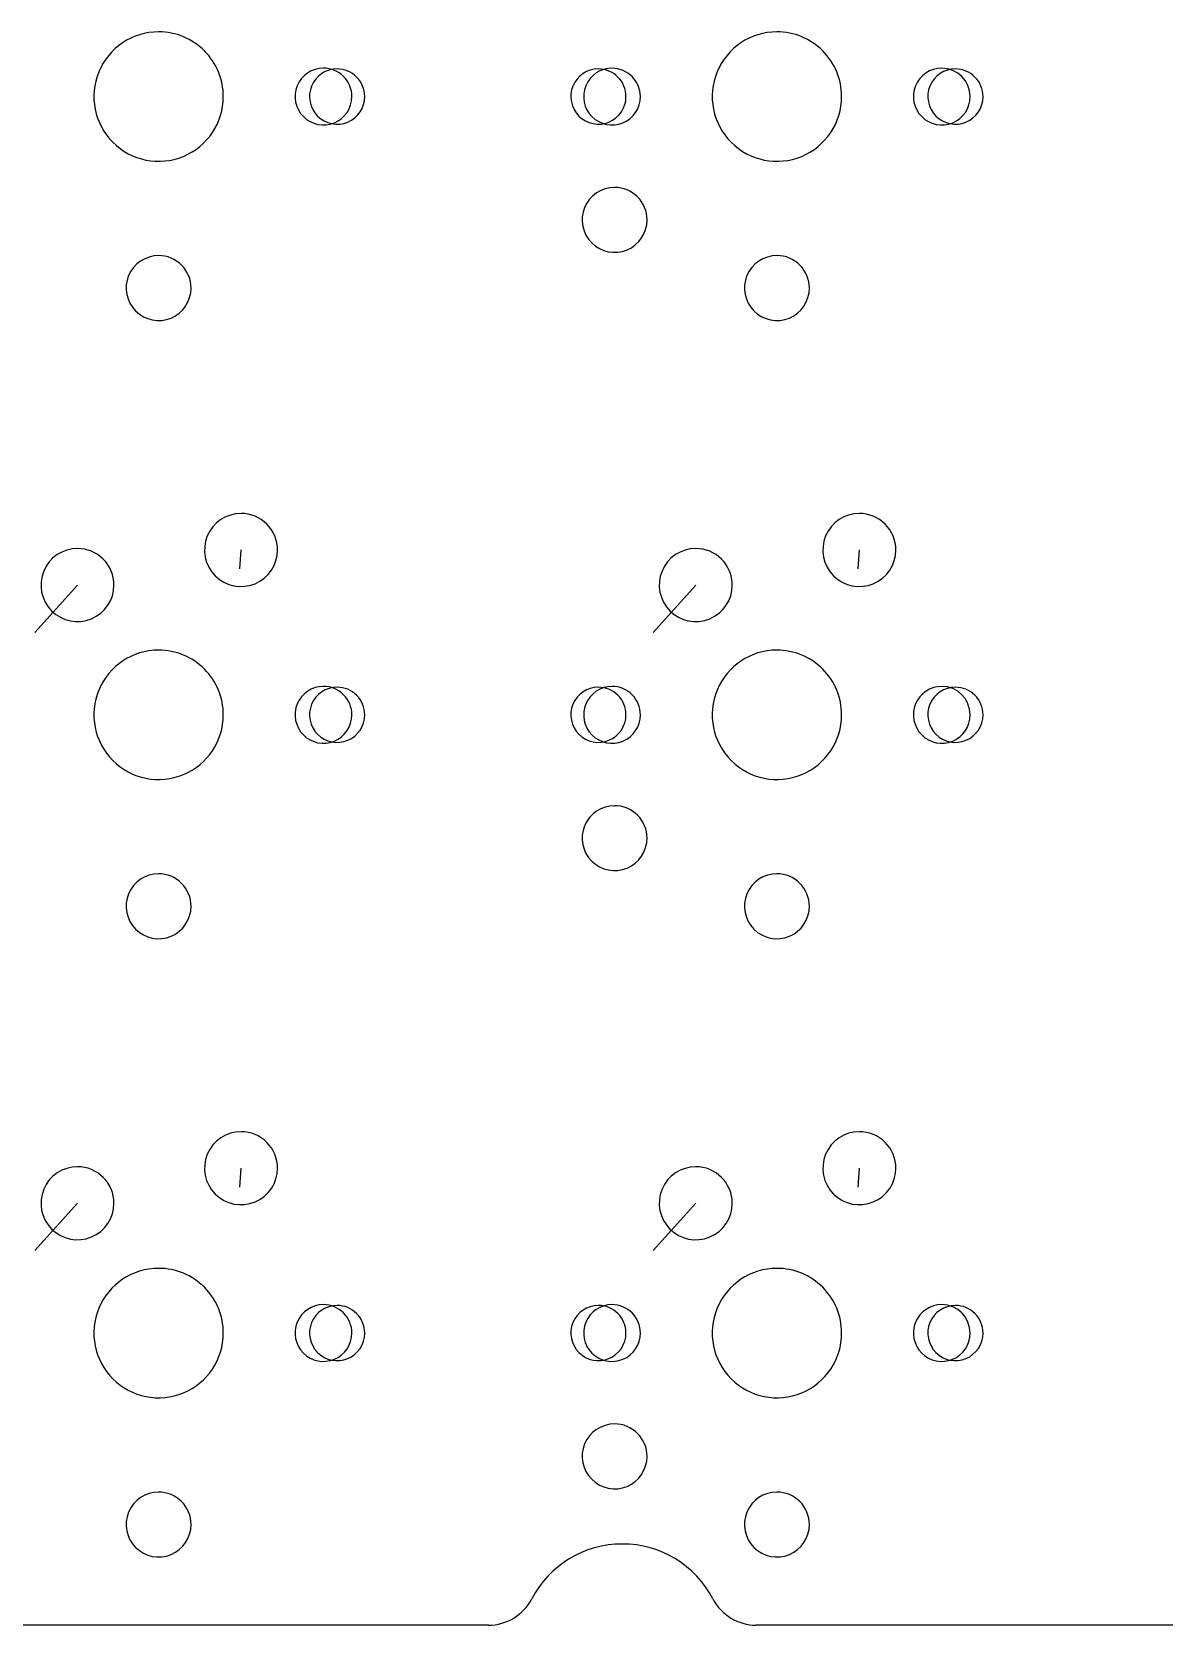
# Model space of a CAD drawing. Extents: x 2 to 288, y -137 to -43.
# Drawn here: x 217.4 to 252.28, y -136.91 to -87.81 of the extents above; entities that cross this region are included whole.
import ezdxf

# ---------------------------------------------------------------- set-up
doc = ezdxf.new("R2010")
doc.units = 0
doc.layers.get('0').update_dxf_attribs({"linetype": 'CONTINUOUS'})

msp = doc.modelspace()

# ---------------------------------------------------------------- linework, layer by layer
at = {"color": 7}
for points in [[(221.303011, -87.814727)], [(221.303011, -87.814727)], [(240.353001, -87.814727)], [(240.353001, -87.814727)], [(226.383004, -88.933626)], [(226.383004, -88.933626)], [(226.803003, -88.958626)], [(226.803003, -88.958626)], [(234.853009, -88.958626)], [(234.853009, -88.958626)], [(235.273008, -88.933626)], [(235.273008, -88.933626)], [(245.432995, -88.933626)], [(245.432995, -88.933626)], [(245.852994, -88.958626)], [(245.852994, -88.958626)], [(235.353008, -92.608621)], [(221.303011, -94.708618)], [(240.353001, -94.708618)], [(223.843007, -102.653623)], [(242.892998, -102.653623)], [(218.803014, -103.733622)], [(237.853005, -103.733622)], [(221.303011, -106.864718)], [(221.303011, -106.864718)], [(240.353001, -106.864718), (240.353001, -106.864718)], [(226.383004, -107.983616)], [(226.383004, -107.983616)], [(235.273008, -107.983616)], [(235.273008, -107.983616)], [(245.432995, -107.983616)], [(245.432995, -107.983616)], [(226.803003, -108.008616)], [(226.803003, -108.008616)], [(234.853009, -108.008616)], [(234.853009, -108.008616)], [(245.852994, -108.008616)], [(245.852994, -108.008616)], [(235.353008, -111.658611)], [(221.303011, -113.758609)], [(240.353001, -113.758609)], [(223.843007, -121.703614)], [(242.892998, -121.703614)], [(218.803014, -122.783613)], [(237.853005, -122.783613)], [(221.303011, -125.914708)], [(221.303011, -125.914708)], [(240.353001, -125.914708)], [(240.353001, -125.914708)], [(226.383004, -127.033607)], [(226.383004, -127.033607)], [(226.803003, -127.058607)], [(226.803003, -127.058607)], [(234.853009, -127.058607)], [(234.853009, -127.058607)], [(235.273008, -127.033607)], [(235.273008, -127.033607)], [(245.432995, -127.033607)], [(245.432995, -127.033607)], [(245.852994, -127.058607)], [(245.852994, -127.058607)], [(235.353008, -130.708602)], [(221.303011, -132.808599)], [(240.353001, -132.808599)]]:
    msp.add_lwpolyline(points, close=True, dxfattribs=at)
for points in [[(223.803007, -104.358621), (223.842549, -103.77859)], [(242.852998, -104.358621), (242.89254, -103.77859)], [(217.493016, -106.318619), (218.803004, -104.858613)], [(236.543006, -106.318619), (237.852995, -104.858613)], [(223.803007, -123.408612), (223.842549, -122.828581)], [(242.852998, -123.408612), (242.89254, -122.828581)], [(217.493016, -125.368609), (218.803004, -123.908603)], [(236.543006, -125.368609), (237.852995, -123.908603)], [(231.4672, -136.908476), (58.738642, -136.908476)], [(285.202734, -136.908476), (239.7134, -136.908476)]]:
    msp.add_lwpolyline(points, dxfattribs=at)
for points in [[(221.303011, -87.814727), (220.496555, -87.814727), (219.769507, -88.300525), (219.46089, -89.045593)], [(221.303011, -87.814727), (220.496555, -87.814727), (219.769507, -88.300525), (219.46089, -89.045593)], [(222.712909, -88.398726), (222.338981, -88.024798), (221.831825, -87.814727), (221.303011, -87.814727)], [(222.712909, -88.398726), (222.338981, -88.024798), (221.831825, -87.814727), (221.303011, -87.814727)], [(240.353001, -87.814727), (239.546545, -87.814727), (238.819498, -88.300525), (238.51088, -89.045593)], [(240.353001, -87.814727), (239.546545, -87.814727), (238.819498, -88.300525), (238.51088, -89.045593)], [(241.7629, -88.398726), (241.388971, -88.024798), (240.881816, -87.814727), (240.353001, -87.814727)], [(241.7629, -88.398726), (241.388971, -88.024798), (240.881816, -87.814727), (240.353001, -87.814727)], [(223.296908, -89.808625), (223.296908, -89.27981), (223.086837, -88.772655), (222.712909, -88.398726)], [(223.296908, -89.808625), (223.296908, -89.27981), (223.086837, -88.772655), (222.712909, -88.398726)], [(242.346899, -89.808625), (242.346899, -89.27981), (242.136828, -88.772655), (241.7629, -88.398726)], [(242.346899, -89.808625), (242.346899, -89.27981), (242.136828, -88.772655), (241.7629, -88.398726)], [(219.46089, -89.045593), (219.152272, -89.790661), (219.322862, -90.648272), (219.893112, -91.218523)], [(219.46089, -89.045593), (219.152272, -89.790661), (219.322862, -90.648272), (219.893112, -91.218523)], [(226.383004, -88.933626), (226.0291, -88.933626), (225.710044, -89.146812), (225.57461, -89.473777)], [(226.383004, -88.933626), (226.0291, -88.933626), (225.710044, -89.146812), (225.57461, -89.473777)], [(226.803003, -88.958626), (226.459211, -88.958626), (226.149271, -89.165721), (226.017707, -89.483344)], [(226.803003, -88.958626), (226.459211, -88.958626), (226.149271, -89.165721), (226.017707, -89.483344)], [(227.001722, -89.189907), (226.837627, -89.025813), (226.615068, -88.933626), (226.383004, -88.933626)], [(227.001722, -89.189907), (226.837627, -89.025813), (226.615068, -88.933626), (226.383004, -88.933626)], [(227.404043, -89.207585), (227.244638, -89.048179), (227.028437, -88.958626), (226.803003, -88.958626)], [(227.404043, -89.207585), (227.244638, -89.048179), (227.028437, -88.958626), (226.803003, -88.958626)], [(227.258003, -89.808625), (227.258003, -89.57656), (227.165816, -89.354001), (227.001722, -89.189907)], [(227.258003, -89.808625), (227.258003, -89.57656), (227.165816, -89.354001), (227.001722, -89.189907)], [(227.653002, -89.808625), (227.653002, -89.583191), (227.563449, -89.36699), (227.404043, -89.207585)], [(227.653002, -89.808625), (227.653002, -89.583191), (227.563449, -89.36699), (227.404043, -89.207585)], [(234.853009, -88.958626), (234.509216, -88.958626), (234.199276, -89.165721), (234.067712, -89.483344)], [(234.853009, -88.958626), (234.509216, -88.958626), (234.199276, -89.165721), (234.067712, -89.483344)], [(235.273008, -88.933626), (234.919104, -88.933626), (234.600048, -89.146812), (234.464615, -89.473777)], [(235.273008, -88.933626), (234.919104, -88.933626), (234.600048, -89.146812), (234.464615, -89.473777)], [(235.454049, -89.207585), (235.294643, -89.048179), (235.078442, -88.958626), (234.853009, -88.958626)], [(235.454049, -89.207585), (235.294643, -89.048179), (235.078442, -88.958626), (234.853009, -88.958626)], [(236.148007, -89.808625), (236.148007, -89.325376), (235.756257, -88.933626), (235.273008, -88.933626)], [(236.148007, -89.808625), (236.148007, -89.325376), (235.756257, -88.933626), (235.273008, -88.933626)], [(235.703008, -89.808625), (235.703008, -89.583191), (235.613454, -89.36699), (235.454049, -89.207585)], [(235.703008, -89.808625), (235.703008, -89.583191), (235.613454, -89.36699), (235.454049, -89.207585)], [(238.51088, -89.045593), (238.202263, -89.790661), (238.372852, -90.648272), (238.943103, -91.218523)], [(238.51088, -89.045593), (238.202263, -89.790661), (238.372852, -90.648272), (238.943103, -91.218523)], [(245.432995, -88.933626), (245.079091, -88.933626), (244.760034, -89.146812), (244.624601, -89.473777)], [(245.432995, -88.933626), (245.079091, -88.933626), (244.760034, -89.146812), (244.624601, -89.473777)], [(245.852994, -88.958626), (245.509202, -88.958626), (245.199261, -89.165721), (245.067697, -89.483344)], [(245.852994, -88.958626), (245.509202, -88.958626), (245.199261, -89.165721), (245.067697, -89.483344)], [(246.307993, -89.808625), (246.307993, -89.325376), (245.916243, -88.933626), (245.432995, -88.933626)], [(246.307993, -89.808625), (246.307993, -89.325376), (245.916243, -88.933626), (245.432995, -88.933626)], [(246.454034, -89.207585), (246.294628, -89.048179), (246.078428, -88.958626), (245.852994, -88.958626)], [(246.454034, -89.207585), (246.294628, -89.048179), (246.078428, -88.958626), (245.852994, -88.958626)], [(246.702993, -89.808625), (246.702993, -89.583191), (246.61344, -89.36699), (246.454034, -89.207585)], [(246.702993, -89.808625), (246.702993, -89.583191), (246.61344, -89.36699), (246.454034, -89.207585)], [(222.066042, -91.650746), (222.811111, -91.342128), (223.296908, -90.615081), (223.296908, -89.808625)], [(222.066042, -91.650746), (222.811111, -91.342128), (223.296908, -90.615081), (223.296908, -89.808625)], [(225.57461, -89.473777), (225.439177, -89.800742), (225.514038, -90.177094), (225.764286, -90.427342)], [(225.57461, -89.473777), (225.439177, -89.800742), (225.514038, -90.177094), (225.764286, -90.427342)], [(226.017707, -89.483344), (225.886143, -89.800967), (225.958865, -90.166567), (226.201963, -90.409665)], [(226.017707, -89.483344), (225.886143, -89.800967), (225.958865, -90.166567), (226.201963, -90.409665)], [(226.717852, -90.617018), (227.044816, -90.481585), (227.258003, -90.162529), (227.258003, -89.808625)], [(226.717852, -90.617018), (227.044816, -90.481585), (227.258003, -90.162529), (227.258003, -89.808625)], [(227.128284, -90.593921), (227.445907, -90.462357), (227.653002, -90.152417), (227.653002, -89.808625)], [(227.128284, -90.593921), (227.445907, -90.462357), (227.653002, -90.152417), (227.653002, -89.808625)], [(234.067712, -89.483344), (233.936148, -89.800967), (234.008871, -90.166567), (234.251969, -90.409665)], [(234.067712, -89.483344), (233.936148, -89.800967), (234.008871, -90.166567), (234.251969, -90.409665)], [(234.464615, -89.473777), (234.329181, -89.800742), (234.404043, -90.177094), (234.654291, -90.427342)], [(234.464615, -89.473777), (234.329181, -89.800742), (234.404043, -90.177094), (234.654291, -90.427342)], [(235.178289, -90.593921), (235.495912, -90.462357), (235.703008, -90.152417), (235.703008, -89.808625)], [(235.178289, -90.593921), (235.495912, -90.462357), (235.703008, -90.152417), (235.703008, -89.808625)], [(235.607856, -90.617018), (235.93482, -90.481585), (236.148007, -90.162529), (236.148007, -89.808625)], [(235.607856, -90.617018), (235.93482, -90.481585), (236.148007, -90.162529), (236.148007, -89.808625)], [(241.116033, -91.650746), (241.861101, -91.342128), (242.346899, -90.615081), (242.346899, -89.808625)], [(241.116033, -91.650746), (241.861101, -91.342128), (242.346899, -90.615081), (242.346899, -89.808625)], [(244.624601, -89.473777), (244.489168, -89.800742), (244.564029, -90.177094), (244.814277, -90.427342)], [(244.624601, -89.473777), (244.489168, -89.800742), (244.564029, -90.177094), (244.814277, -90.427342)], [(245.067697, -89.483344), (244.936134, -89.800967), (245.008856, -90.166567), (245.251954, -90.409665)], [(245.067697, -89.483344), (244.936134, -89.800967), (245.008856, -90.166567), (245.251954, -90.409665)], [(245.767842, -90.617018), (246.094807, -90.481585), (246.307993, -90.162529), (246.307993, -89.808625)], [(245.767842, -90.617018), (246.094807, -90.481585), (246.307993, -90.162529), (246.307993, -89.808625)], [(246.178274, -90.593921), (246.495897, -90.462357), (246.702993, -90.152417), (246.702993, -89.808625)], [(246.178274, -90.593921), (246.495897, -90.462357), (246.702993, -90.152417), (246.702993, -89.808625)], [(225.764286, -90.427342), (226.014534, -90.67759), (226.390887, -90.752451), (226.717852, -90.617018)], [(225.764286, -90.427342), (226.014534, -90.67759), (226.390887, -90.752451), (226.717852, -90.617018)], [(226.201963, -90.409665), (226.445061, -90.652763), (226.810661, -90.725485), (227.128284, -90.593921)], [(226.201963, -90.409665), (226.445061, -90.652763), (226.810661, -90.725485), (227.128284, -90.593921)], [(234.251969, -90.409665), (234.495067, -90.652763), (234.860666, -90.725485), (235.178289, -90.593921)], [(234.251969, -90.409665), (234.495067, -90.652763), (234.860666, -90.725485), (235.178289, -90.593921)], [(234.654291, -90.427342), (234.904538, -90.67759), (235.280891, -90.752451), (235.607856, -90.617018)], [(234.654291, -90.427342), (234.904538, -90.67759), (235.280891, -90.752451), (235.607856, -90.617018)], [(244.814277, -90.427342), (245.064525, -90.67759), (245.440877, -90.752451), (245.767842, -90.617018)], [(244.814277, -90.427342), (245.064525, -90.67759), (245.440877, -90.752451), (245.767842, -90.617018)], [(245.251954, -90.409665), (245.495052, -90.652763), (245.860652, -90.725485), (246.178274, -90.593921)], [(245.251954, -90.409665), (245.495052, -90.652763), (245.860652, -90.725485), (246.178274, -90.593921)], [(219.893112, -91.218523), (220.463363, -91.788774), (221.320974, -91.959363), (222.066042, -91.650746)], [(219.893112, -91.218523), (220.463363, -91.788774), (221.320974, -91.959363), (222.066042, -91.650746)], [(238.943103, -91.218523), (239.513354, -91.788774), (240.370964, -91.959363), (241.116033, -91.650746)], [(238.943103, -91.218523), (239.513354, -91.788774), (240.370964, -91.959363), (241.116033, -91.650746)], [(235.353008, -92.608621), (234.948546, -92.608621), (234.583911, -92.852263), (234.42913, -93.225937)], [(236.060114, -92.901514), (235.872578, -92.713978), (235.618224, -92.608621), (235.353008, -92.608621)], [(234.42913, -93.225937), (234.274349, -93.59961), (234.359905, -94.029728), (234.645902, -94.315725)], [(236.353007, -93.60862), (236.353007, -93.343403), (236.24765, -93.08905), (236.060114, -92.901514)], [(235.735691, -94.532498), (236.109365, -94.377717), (236.353007, -94.013081), (236.353007, -93.60862)], [(221.303011, -94.708618), (220.898549, -94.708618), (220.533913, -94.95226), (220.379132, -95.325934)], [(222.010117, -95.001511), (221.82258, -94.813975), (221.568227, -94.708618), (221.303011, -94.708618)], [(234.645902, -94.315725), (234.9319, -94.601723), (235.362017, -94.687279), (235.735691, -94.532498)], [(240.353001, -94.708618), (239.94854, -94.708618), (239.583904, -94.95226), (239.429123, -95.325934)], [(241.060107, -95.001511), (240.872571, -94.813975), (240.618217, -94.708618), (240.353001, -94.708618)], [(222.303009, -95.708617), (222.303009, -95.443401), (222.197653, -95.189047), (222.010117, -95.001511)], [(241.353, -95.708617), (241.353, -95.443401), (241.247643, -95.189047), (241.060107, -95.001511)], [(220.379132, -95.325934), (220.224352, -95.699608), (220.309907, -96.129725), (220.595905, -96.415723)], [(221.685694, -96.632495), (222.059368, -96.477714), (222.303009, -96.113078), (222.303009, -95.708617)], [(239.429123, -95.325934), (239.274342, -95.699608), (239.359898, -96.129725), (239.645896, -96.415723)], [(240.735684, -96.632495), (241.109358, -96.477714), (241.353, -96.113078), (241.353, -95.708617)], [(220.595905, -96.415723), (220.881903, -96.70172), (221.31202, -96.787276), (221.685694, -96.632495)], [(239.645896, -96.415723), (239.931893, -96.70172), (240.36201, -96.787276), (240.735684, -96.632495)], [(223.843007, -102.653623), (223.387988, -102.653623), (222.977773, -102.927721), (222.803644, -103.348104)], [(224.638501, -102.983128), (224.427523, -102.77215), (224.141376, -102.653623), (223.843007, -102.653623)], [(224.968006, -103.778622), (224.968006, -103.480254), (224.84948, -103.194106), (224.638501, -102.983128)], [(242.892998, -102.653623), (242.437979, -102.653623), (242.027763, -102.927721), (241.853635, -103.348104)], [(243.688492, -102.983128), (243.477514, -102.77215), (243.191366, -102.653623), (242.892998, -102.653623)], [(244.017996, -103.778622), (244.017996, -103.480254), (243.89947, -103.194106), (243.688492, -102.983128)], [(222.803644, -103.348104), (222.629516, -103.768487), (222.725766, -104.252369), (223.047513, -104.574116)], [(241.853635, -103.348104), (241.679506, -103.768487), (241.775757, -104.252369), (242.097504, -104.574116)], [(218.803014, -103.733622), (218.347995, -103.733622), (217.937779, -104.007719), (217.763651, -104.428102)], [(219.598508, -104.063126), (219.38753, -103.852148), (219.101382, -103.733622), (218.803014, -103.733622)], [(219.928013, -104.858621), (219.928013, -104.560252), (219.809486, -104.274105), (219.598508, -104.063126)], [(224.273526, -104.817985), (224.693909, -104.643857), (224.968006, -104.233641), (224.968006, -103.778622)], [(237.853005, -103.733622), (237.397985, -103.733622), (236.98777, -104.007719), (236.813642, -104.428102)], [(238.648499, -104.063126), (238.437521, -103.852148), (238.151373, -103.733622), (237.853005, -103.733622)], [(238.978003, -104.858621), (238.978003, -104.560252), (238.859477, -104.274105), (238.648499, -104.063126)], [(243.323516, -104.817985), (243.743899, -104.643857), (244.017996, -104.233641), (244.017996, -103.778622)], [(217.763651, -104.428102), (217.589523, -104.848485), (217.685773, -105.332367), (218.00752, -105.654115)], [(236.813642, -104.428102), (236.639513, -104.848485), (236.735763, -105.332367), (237.057511, -105.654115)], [(219.233532, -105.897984), (219.653916, -105.723855), (219.928013, -105.31364), (219.928013, -104.858621)], [(223.047513, -104.574116), (223.369261, -104.895863), (223.853143, -104.992113), (224.273526, -104.817985)], [(238.283523, -105.897984), (238.703906, -105.723855), (238.978003, -105.31364), (238.978003, -104.858621)], [(242.097504, -104.574116), (242.419251, -104.895863), (242.903133, -104.992113), (243.323516, -104.817985)], [(218.00752, -105.654115), (218.329267, -105.975862), (218.813149, -106.072112), (219.233532, -105.897984)], [(237.057511, -105.654115), (237.379258, -105.975862), (237.86314, -106.072112), (238.283523, -105.897984)], [(221.303011, -106.864718), (220.496555, -106.864718), (219.769507, -107.350515), (219.46089, -108.095584)], [(221.303011, -106.864718), (220.496555, -106.864718), (219.769507, -107.350515), (219.46089, -108.095584)], [(222.712909, -107.448717), (222.338981, -107.074789), (221.831825, -106.864718), (221.303011, -106.864718)], [(222.712909, -107.448717), (222.338981, -107.074789), (221.831825, -106.864718), (221.303011, -106.864718)], [(240.353001, -106.864718), (239.546545, -106.864718), (238.819498, -107.350515), (238.51088, -108.095584)], [(240.353001, -106.864718), (239.546545, -106.864718), (238.819498, -107.350515), (238.51088, -108.095584)], [(241.7629, -107.448717), (241.388971, -107.074789), (240.881816, -106.864718), (240.353001, -106.864718)], [(241.7629, -107.448717), (241.388971, -107.074789), (240.881816, -106.864718), (240.353001, -106.864718)], [(223.296908, -108.858615), (223.296908, -108.329801), (223.086837, -107.822645), (222.712909, -107.448717)], [(223.296908, -108.858615), (223.296908, -108.329801), (223.086837, -107.822645), (222.712909, -107.448717)], [(242.346899, -108.858615), (242.346899, -108.329801), (242.136828, -107.822645), (241.7629, -107.448717)], [(242.346899, -108.858615), (242.346899, -108.329801), (242.136828, -107.822645), (241.7629, -107.448717)], [(226.383004, -107.983616), (226.0291, -107.983616), (225.710044, -108.196803), (225.57461, -108.523768)], [(226.383004, -107.983616), (226.0291, -107.983616), (225.710044, -108.196803), (225.57461, -108.523768)], [(227.001722, -108.239898), (226.837627, -108.075803), (226.615068, -107.983616), (226.383004, -107.983616)], [(227.001722, -108.239898), (226.837627, -108.075803), (226.615068, -107.983616), (226.383004, -107.983616)], [(235.273008, -107.983616), (234.919104, -107.983616), (234.600048, -108.196803), (234.464615, -108.523768)], [(235.273008, -107.983616), (234.919104, -107.983616), (234.600048, -108.196803), (234.464615, -108.523768)], [(235.891726, -108.239898), (235.727632, -108.075803), (235.505072, -107.983616), (235.273008, -107.983616)], [(235.891726, -108.239898), (235.727632, -108.075803), (235.505072, -107.983616), (235.273008, -107.983616)], [(245.432995, -107.983616), (245.079091, -107.983616), (244.760034, -108.196803), (244.624601, -108.523768)], [(245.432995, -107.983616), (245.079091, -107.983616), (244.760034, -108.196803), (244.624601, -108.523768)], [(246.307993, -108.858615), (246.307993, -108.375367), (245.916243, -107.983616), (245.432995, -107.983616)], [(246.307993, -108.858615), (246.307993, -108.375367), (245.916243, -107.983616), (245.432995, -107.983616)], [(219.46089, -108.095584), (219.152272, -108.840652), (219.322862, -109.698263), (219.893112, -110.268514)], [(219.46089, -108.095584), (219.152272, -108.840652), (219.322862, -109.698263), (219.893112, -110.268514)], [(226.803003, -108.008616), (226.459211, -108.008616), (226.149271, -108.215712), (226.017707, -108.533335)], [(226.803003, -108.008616), (226.459211, -108.008616), (226.149271, -108.215712), (226.017707, -108.533335)], [(227.404043, -108.257575), (227.244638, -108.09817), (227.028437, -108.008616), (226.803003, -108.008616)], [(227.404043, -108.257575), (227.244638, -108.09817), (227.028437, -108.008616), (226.803003, -108.008616)], [(227.258003, -108.858615), (227.258003, -108.626551), (227.165816, -108.403992), (227.001722, -108.239898)], [(227.258003, -108.858615), (227.258003, -108.626551), (227.165816, -108.403992), (227.001722, -108.239898)], [(227.653002, -108.858615), (227.653002, -108.633181), (227.563449, -108.416981), (227.404043, -108.257575)], [(227.653002, -108.858615), (227.653002, -108.633181), (227.563449, -108.416981), (227.404043, -108.257575)], [(234.853009, -108.008616), (234.509216, -108.008616), (234.199276, -108.215712), (234.067712, -108.533335)], [(234.853009, -108.008616), (234.509216, -108.008616), (234.199276, -108.215712), (234.067712, -108.533335)], [(235.454049, -108.257575), (235.294643, -108.09817), (235.078442, -108.008616), (234.853009, -108.008616)], [(235.454049, -108.257575), (235.294643, -108.09817), (235.078442, -108.008616), (234.853009, -108.008616)], [(235.703008, -108.858615), (235.703008, -108.633181), (235.613454, -108.416981), (235.454049, -108.257575)], [(235.703008, -108.858615), (235.703008, -108.633181), (235.613454, -108.416981), (235.454049, -108.257575)], [(236.148007, -108.858615), (236.148007, -108.626551), (236.05582, -108.403992), (235.891726, -108.239898)], [(236.148007, -108.858615), (236.148007, -108.626551), (236.05582, -108.403992), (235.891726, -108.239898)], [(238.51088, -108.095584), (238.202263, -108.840652), (238.372852, -109.698263), (238.943103, -110.268514)], [(238.51088, -108.095584), (238.202263, -108.840652), (238.372852, -109.698263), (238.943103, -110.268514)], [(245.852994, -108.008616), (245.509202, -108.008616), (245.199261, -108.215712), (245.067697, -108.533335)], [(245.852994, -108.008616), (245.509202, -108.008616), (245.199261, -108.215712), (245.067697, -108.533335)], [(246.454034, -108.257575), (246.294628, -108.09817), (246.078428, -108.008616), (245.852994, -108.008616)], [(246.454034, -108.257575), (246.294628, -108.09817), (246.078428, -108.008616), (245.852994, -108.008616)], [(246.702993, -108.858615), (246.702993, -108.633181), (246.61344, -108.416981), (246.454034, -108.257575)], [(246.702993, -108.858615), (246.702993, -108.633181), (246.61344, -108.416981), (246.454034, -108.257575)], [(222.066042, -110.700736), (222.811111, -110.392119), (223.296908, -109.665071), (223.296908, -108.858615)], [(222.066042, -110.700736), (222.811111, -110.392119), (223.296908, -109.665071), (223.296908, -108.858615)], [(225.57461, -108.523768), (225.439177, -108.850732), (225.514038, -109.227085), (225.764286, -109.477333)], [(225.57461, -108.523768), (225.439177, -108.850732), (225.514038, -109.227085), (225.764286, -109.477333)], [(226.017707, -108.533335), (225.886143, -108.850958), (225.958865, -109.216557), (226.201963, -109.459655)], [(226.017707, -108.533335), (225.886143, -108.850958), (225.958865, -109.216557), (226.201963, -109.459655)], [(226.717852, -109.667009), (227.044816, -109.531575), (227.258003, -109.212519), (227.258003, -108.858615)], [(226.717852, -109.667009), (227.044816, -109.531575), (227.258003, -109.212519), (227.258003, -108.858615)], [(227.128284, -109.643912), (227.445907, -109.512348), (227.653002, -109.202408), (227.653002, -108.858615)], [(227.128284, -109.643912), (227.445907, -109.512348), (227.653002, -109.202408), (227.653002, -108.858615)], [(234.067712, -108.533335), (233.936148, -108.850958), (234.008871, -109.216557), (234.251969, -109.459655)], [(234.067712, -108.533335), (233.936148, -108.850958), (234.008871, -109.216557), (234.251969, -109.459655)], [(234.464615, -108.523768), (234.329181, -108.850732), (234.404043, -109.227085), (234.654291, -109.477333)], [(234.464615, -108.523768), (234.329181, -108.850732), (234.404043, -109.227085), (234.654291, -109.477333)], [(235.178289, -109.643912), (235.495912, -109.512348), (235.703008, -109.202408), (235.703008, -108.858615)], [(235.178289, -109.643912), (235.495912, -109.512348), (235.703008, -109.202408), (235.703008, -108.858615)], [(235.607856, -109.667009), (235.93482, -109.531575), (236.148007, -109.212519), (236.148007, -108.858615)], [(235.607856, -109.667009), (235.93482, -109.531575), (236.148007, -109.212519), (236.148007, -108.858615)], [(241.116033, -110.700736), (241.861101, -110.392119), (242.346899, -109.665071), (242.346899, -108.858615)], [(241.116033, -110.700736), (241.861101, -110.392119), (242.346899, -109.665071), (242.346899, -108.858615)], [(244.624601, -108.523768), (244.489168, -108.850732), (244.564029, -109.227085), (244.814277, -109.477333)], [(244.624601, -108.523768), (244.489168, -108.850732), (244.564029, -109.227085), (244.814277, -109.477333)], [(245.067697, -108.533335), (244.936134, -108.850958), (245.008856, -109.216557), (245.251954, -109.459655)], [(245.067697, -108.533335), (244.936134, -108.850958), (245.008856, -109.216557), (245.251954, -109.459655)], [(245.767842, -109.667009), (246.094807, -109.531575), (246.307993, -109.212519), (246.307993, -108.858615)], [(245.767842, -109.667009), (246.094807, -109.531575), (246.307993, -109.212519), (246.307993, -108.858615)], [(246.178274, -109.643912), (246.495897, -109.512348), (246.702993, -109.202408), (246.702993, -108.858615)], [(246.178274, -109.643912), (246.495897, -109.512348), (246.702993, -109.202408), (246.702993, -108.858615)], [(225.764286, -109.477333), (226.014534, -109.727581), (226.390887, -109.802442), (226.717852, -109.667009)], [(225.764286, -109.477333), (226.014534, -109.727581), (226.390887, -109.802442), (226.717852, -109.667009)], [(226.201963, -109.459655), (226.445061, -109.702753), (226.810661, -109.775475), (227.128284, -109.643912)], [(226.201963, -109.459655), (226.445061, -109.702753), (226.810661, -109.775475), (227.128284, -109.643912)], [(234.251969, -109.459655), (234.495067, -109.702753), (234.860666, -109.775475), (235.178289, -109.643912)], [(234.251969, -109.459655), (234.495067, -109.702753), (234.860666, -109.775475), (235.178289, -109.643912)], [(234.654291, -109.477333), (234.904538, -109.727581), (235.280891, -109.802442), (235.607856, -109.667009)], [(234.654291, -109.477333), (234.904538, -109.727581), (235.280891, -109.802442), (235.607856, -109.667009)], [(244.814277, -109.477333), (245.064525, -109.727581), (245.440877, -109.802442), (245.767842, -109.667009)], [(244.814277, -109.477333), (245.064525, -109.727581), (245.440877, -109.802442), (245.767842, -109.667009)], [(245.251954, -109.459655), (245.495052, -109.702753), (245.860652, -109.775475), (246.178274, -109.643912)], [(245.251954, -109.459655), (245.495052, -109.702753), (245.860652, -109.775475), (246.178274, -109.643912)], [(219.893112, -110.268514), (220.463363, -110.838764), (221.320974, -111.009354), (222.066042, -110.700736)], [(219.893112, -110.268514), (220.463363, -110.838764), (221.320974, -111.009354), (222.066042, -110.700736)], [(238.943103, -110.268514), (239.513354, -110.838764), (240.370964, -111.009354), (241.116033, -110.700736)], [(238.943103, -110.268514), (239.513354, -110.838764), (240.370964, -111.009354), (241.116033, -110.700736)], [(235.353008, -111.658611), (234.948546, -111.658611), (234.583911, -111.902253), (234.42913, -112.275927)], [(236.060114, -111.951504), (235.872578, -111.763968), (235.618224, -111.658611), (235.353008, -111.658611)], [(234.42913, -112.275927), (234.274349, -112.649601), (234.359905, -113.079718), (234.645902, -113.365716)], [(236.353007, -112.65861), (236.353007, -112.393394), (236.24765, -112.13904), (236.060114, -111.951504)], [(235.735691, -113.582488), (236.109365, -113.427708), (236.353007, -113.063072), (236.353007, -112.65861)], [(234.645902, -113.365716), (234.9319, -113.651714), (235.362017, -113.737269), (235.735691, -113.582488)], [(221.303011, -113.758609), (220.898549, -113.758609), (220.533913, -114.00225), (220.379132, -114.375924)], [(222.010117, -114.051501), (221.82258, -113.863965), (221.568227, -113.758609), (221.303011, -113.758609)], [(240.353001, -113.758609), (239.94854, -113.758609), (239.583904, -114.00225), (239.429123, -114.375924)], [(241.060107, -114.051501), (240.872571, -113.863965), (240.618217, -113.758609), (240.353001, -113.758609)], [(220.379132, -114.375924), (220.224352, -114.749598), (220.309907, -115.179716), (220.595905, -115.465713)], [(222.303009, -114.758607), (222.303009, -114.493391), (222.197653, -114.239038), (222.010117, -114.051501)], [(239.429123, -114.375924), (239.274342, -114.749598), (239.359898, -115.179716), (239.645896, -115.465713)], [(241.353, -114.758607), (241.353, -114.493391), (241.247643, -114.239038), (241.060107, -114.051501)], [(221.685694, -115.682486), (222.059368, -115.527705), (222.303009, -115.163069), (222.303009, -114.758607)], [(240.735684, -115.682486), (241.109358, -115.527705), (241.353, -115.163069), (241.353, -114.758607)], [(220.595905, -115.465713), (220.881903, -115.751711), (221.31202, -115.837266), (221.685694, -115.682486)], [(239.645896, -115.465713), (239.931893, -115.751711), (240.36201, -115.837266), (240.735684, -115.682486)], [(223.843007, -121.703614), (223.387988, -121.703614), (222.977773, -121.977711), (222.803644, -122.398094)], [(224.638501, -122.033118), (224.427523, -121.82214), (224.141376, -121.703614), (223.843007, -121.703614)], [(242.892998, -121.703614), (242.437979, -121.703614), (242.027763, -121.977711), (241.853635, -122.398094)], [(243.688492, -122.033118), (243.477514, -121.82214), (243.191366, -121.703614), (242.892998, -121.703614)], [(224.968006, -122.828613), (224.968006, -122.530244), (224.84948, -122.244097), (224.638501, -122.033118)], [(244.017996, -122.828613), (244.017996, -122.530244), (243.89947, -122.244097), (243.688492, -122.033118)], [(222.803644, -122.398094), (222.629516, -122.818477), (222.725766, -123.302359), (223.047513, -123.624107)], [(241.853635, -122.398094), (241.679506, -122.818477), (241.775757, -123.302359), (242.097504, -123.624107)], [(218.803014, -122.783613), (218.347995, -122.783613), (217.937779, -123.05771), (217.763651, -123.478093)], [(219.598508, -123.113117), (219.38753, -122.902139), (219.101382, -122.783613), (218.803014, -122.783613)], [(219.928013, -123.908611), (219.928013, -123.610243), (219.809486, -123.324095), (219.598508, -123.113117)], [(224.273526, -123.867976), (224.693909, -123.693847), (224.968006, -123.283632), (224.968006, -122.828613)], [(237.853005, -122.783613), (237.397985, -122.783613), (236.98777, -123.05771), (236.813642, -123.478093)], [(238.648499, -123.113117), (238.437521, -122.902139), (238.151373, -122.783613), (237.853005, -122.783613)], [(238.978003, -123.908611), (238.978003, -123.610243), (238.859477, -123.324095), (238.648499, -123.113117)], [(243.323516, -123.867976), (243.743899, -123.693847), (244.017996, -123.283632), (244.017996, -122.828613)], [(217.763651, -123.478093), (217.589523, -123.898476), (217.685773, -124.382358), (218.00752, -124.704105)], [(223.047513, -123.624107), (223.369261, -123.945854), (223.853143, -124.042104), (224.273526, -123.867976)], [(236.813642, -123.478093), (236.639513, -123.898476), (236.735763, -124.382358), (237.057511, -124.704105)], [(242.097504, -123.624107), (242.419251, -123.945854), (242.903133, -124.042104), (243.323516, -123.867976)], [(219.233532, -124.947974), (219.653916, -124.773846), (219.928013, -124.363631), (219.928013, -123.908611)], [(238.283523, -124.947974), (238.703906, -124.773846), (238.978003, -124.363631), (238.978003, -123.908611)], [(218.00752, -124.704105), (218.329267, -125.025852), (218.813149, -125.122103), (219.233532, -124.947974)], [(237.057511, -124.704105), (237.379258, -125.025852), (237.86314, -125.122103), (238.283523, -124.947974)], [(221.303011, -125.914708), (220.496555, -125.914708), (219.769507, -126.400506), (219.46089, -127.145574)], [(221.303011, -125.914708), (220.496555, -125.914708), (219.769507, -126.400506), (219.46089, -127.145574)], [(222.712909, -126.498707), (222.338981, -126.124779), (221.831825, -125.914708), (221.303011, -125.914708)], [(222.712909, -126.498707), (222.338981, -126.124779), (221.831825, -125.914708), (221.303011, -125.914708)], [(240.353001, -125.914708), (239.546545, -125.914708), (238.819498, -126.400506), (238.51088, -127.145574)], [(240.353001, -125.914708), (239.546545, -125.914708), (238.819498, -126.400506), (238.51088, -127.145574)], [(241.7629, -126.498707), (241.388971, -126.124779), (240.881816, -125.914708), (240.353001, -125.914708)], [(241.7629, -126.498707), (241.388971, -126.124779), (240.881816, -125.914708), (240.353001, -125.914708)], [(223.296908, -127.908606), (223.296908, -127.379791), (223.086837, -126.872636), (222.712909, -126.498707)], [(223.296908, -127.908606), (223.296908, -127.379791), (223.086837, -126.872636), (222.712909, -126.498707)], [(242.346899, -127.908606), (242.346899, -127.379791), (242.136828, -126.872636), (241.7629, -126.498707)], [(242.346899, -127.908606), (242.346899, -127.379791), (242.136828, -126.872636), (241.7629, -126.498707)], [(219.46089, -127.145574), (219.152272, -127.890643), (219.322862, -128.748253), (219.893112, -129.318504)], [(219.46089, -127.145574), (219.152272, -127.890643), (219.322862, -128.748253), (219.893112, -129.318504)], [(226.383004, -127.033607), (226.0291, -127.033607), (225.710044, -127.246794), (225.57461, -127.573758)], [(226.383004, -127.033607), (226.0291, -127.033607), (225.710044, -127.246794), (225.57461, -127.573758)], [(226.803003, -127.058607), (226.459211, -127.058607), (226.149271, -127.265702), (226.017707, -127.583325)], [(226.803003, -127.058607), (226.459211, -127.058607), (226.149271, -127.265702), (226.017707, -127.583325)], [(227.001722, -127.289888), (226.837627, -127.125794), (226.615068, -127.033607), (226.383004, -127.033607)], [(227.001722, -127.289888), (226.837627, -127.125794), (226.615068, -127.033607), (226.383004, -127.033607)], [(227.404043, -127.307566), (227.244638, -127.14816), (227.028437, -127.058607), (226.803003, -127.058607)], [(227.404043, -127.307566), (227.244638, -127.14816), (227.028437, -127.058607), (226.803003, -127.058607)], [(234.853009, -127.058607), (234.509216, -127.058607), (234.199276, -127.265702), (234.067712, -127.583325)], [(234.853009, -127.058607), (234.509216, -127.058607), (234.199276, -127.265702), (234.067712, -127.583325)], [(235.273008, -127.033607), (234.919104, -127.033607), (234.600048, -127.246794), (234.464615, -127.573758)], [(235.273008, -127.033607), (234.919104, -127.033607), (234.600048, -127.246794), (234.464615, -127.573758)], [(235.454049, -127.307566), (235.294643, -127.14816), (235.078442, -127.058607), (234.853009, -127.058607)], [(235.454049, -127.307566), (235.294643, -127.14816), (235.078442, -127.058607), (234.853009, -127.058607)], [(235.891726, -127.289888), (235.727632, -127.125794), (235.505072, -127.033607), (235.273008, -127.033607)], [(235.891726, -127.289888), (235.727632, -127.125794), (235.505072, -127.033607), (235.273008, -127.033607)], [(238.51088, -127.145574), (238.202263, -127.890643), (238.372852, -128.748253), (238.943103, -129.318504)], [(238.51088, -127.145574), (238.202263, -127.890643), (238.372852, -128.748253), (238.943103, -129.318504)], [(245.432995, -127.033607), (245.079091, -127.033607), (244.760034, -127.246794), (244.624601, -127.573758)], [(245.432995, -127.033607), (245.079091, -127.033607), (244.760034, -127.246794), (244.624601, -127.573758)], [(245.852994, -127.058607), (245.509202, -127.058607), (245.199261, -127.265702), (245.067697, -127.583325)], [(245.852994, -127.058607), (245.509202, -127.058607), (245.199261, -127.265702), (245.067697, -127.583325)], [(246.307993, -127.908606), (246.307993, -127.425357), (245.916243, -127.033607), (245.432995, -127.033607)], [(246.307993, -127.908606), (246.307993, -127.425357), (245.916243, -127.033607), (245.432995, -127.033607)], [(246.454034, -127.307566), (246.294628, -127.14816), (246.078428, -127.058607), (245.852994, -127.058607)], [(246.454034, -127.307566), (246.294628, -127.14816), (246.078428, -127.058607), (245.852994, -127.058607)], [(225.57461, -127.573758), (225.439177, -127.900723), (225.514038, -128.277075), (225.764286, -128.527323)], [(225.57461, -127.573758), (225.439177, -127.900723), (225.514038, -128.277075), (225.764286, -128.527323)], [(226.017707, -127.583325), (225.886143, -127.900948), (225.958865, -128.266548), (226.201963, -128.509646)], [(226.017707, -127.583325), (225.886143, -127.900948), (225.958865, -128.266548), (226.201963, -128.509646)], [(227.258003, -127.908606), (227.258003, -127.676542), (227.165816, -127.453982), (227.001722, -127.289888)], [(227.258003, -127.908606), (227.258003, -127.676542), (227.165816, -127.453982), (227.001722, -127.289888)], [(227.653002, -127.908606), (227.653002, -127.683172), (227.563449, -127.466972), (227.404043, -127.307566)], [(227.653002, -127.908606), (227.653002, -127.683172), (227.563449, -127.466972), (227.404043, -127.307566)], [(234.067712, -127.583325), (233.936148, -127.900948), (234.008871, -128.266548), (234.251969, -128.509646)], [(234.067712, -127.583325), (233.936148, -127.900948), (234.008871, -128.266548), (234.251969, -128.509646)], [(234.464615, -127.573758), (234.329181, -127.900723), (234.404043, -128.277075), (234.654291, -128.527323)], [(234.464615, -127.573758), (234.329181, -127.900723), (234.404043, -128.277075), (234.654291, -128.527323)], [(235.703008, -127.908606), (235.703008, -127.683172), (235.613454, -127.466972), (235.454049, -127.307566)], [(235.703008, -127.908606), (235.703008, -127.683172), (235.613454, -127.466972), (235.454049, -127.307566)], [(236.148007, -127.908606), (236.148007, -127.676542), (236.05582, -127.453982), (235.891726, -127.289888)], [(236.148007, -127.908606), (236.148007, -127.676542), (236.05582, -127.453982), (235.891726, -127.289888)], [(244.624601, -127.573758), (244.489168, -127.900723), (244.564029, -128.277075), (244.814277, -128.527323)], [(244.624601, -127.573758), (244.489168, -127.900723), (244.564029, -128.277075), (244.814277, -128.527323)], [(245.067697, -127.583325), (244.936134, -127.900948), (245.008856, -128.266548), (245.251954, -128.509646)], [(245.067697, -127.583325), (244.936134, -127.900948), (245.008856, -128.266548), (245.251954, -128.509646)], [(246.702993, -127.908606), (246.702993, -127.683172), (246.61344, -127.466972), (246.454034, -127.307566)], [(246.702993, -127.908606), (246.702993, -127.683172), (246.61344, -127.466972), (246.454034, -127.307566)], [(222.066042, -129.750727), (222.811111, -129.442109), (223.296908, -128.715062), (223.296908, -127.908606)], [(222.066042, -129.750727), (222.811111, -129.442109), (223.296908, -128.715062), (223.296908, -127.908606)], [(226.717852, -128.716999), (227.044816, -128.581566), (227.258003, -128.26251), (227.258003, -127.908606)], [(226.717852, -128.716999), (227.044816, -128.581566), (227.258003, -128.26251), (227.258003, -127.908606)], [(227.128284, -128.693902), (227.445907, -128.562339), (227.653002, -128.252398), (227.653002, -127.908606)], [(227.128284, -128.693902), (227.445907, -128.562339), (227.653002, -128.252398), (227.653002, -127.908606)], [(235.178289, -128.693902), (235.495912, -128.562339), (235.703008, -128.252398), (235.703008, -127.908606)], [(235.178289, -128.693902), (235.495912, -128.562339), (235.703008, -128.252398), (235.703008, -127.908606)], [(235.607856, -128.716999), (235.93482, -128.581566), (236.148007, -128.26251), (236.148007, -127.908606)], [(235.607856, -128.716999), (235.93482, -128.581566), (236.148007, -128.26251), (236.148007, -127.908606)], [(241.116033, -129.750727), (241.861101, -129.442109), (242.346899, -128.715062), (242.346899, -127.908606)], [(241.116033, -129.750727), (241.861101, -129.442109), (242.346899, -128.715062), (242.346899, -127.908606)], [(245.767842, -128.716999), (246.094807, -128.581566), (246.307993, -128.26251), (246.307993, -127.908606)], [(245.767842, -128.716999), (246.094807, -128.581566), (246.307993, -128.26251), (246.307993, -127.908606)], [(246.178274, -128.693902), (246.495897, -128.562339), (246.702993, -128.252398), (246.702993, -127.908606)], [(246.178274, -128.693902), (246.495897, -128.562339), (246.702993, -128.252398), (246.702993, -127.908606)], [(225.764286, -128.527323), (226.014534, -128.777571), (226.390887, -128.852432), (226.717852, -128.716999)], [(225.764286, -128.527323), (226.014534, -128.777571), (226.390887, -128.852432), (226.717852, -128.716999)], [(226.201963, -128.509646), (226.445061, -128.752744), (226.810661, -128.825466), (227.128284, -128.693902)], [(226.201963, -128.509646), (226.445061, -128.752744), (226.810661, -128.825466), (227.128284, -128.693902)], [(234.251969, -128.509646), (234.495067, -128.752744), (234.860666, -128.825466), (235.178289, -128.693902)], [(234.251969, -128.509646), (234.495067, -128.752744), (234.860666, -128.825466), (235.178289, -128.693902)], [(234.654291, -128.527323), (234.904538, -128.777571), (235.280891, -128.852432), (235.607856, -128.716999)], [(234.654291, -128.527323), (234.904538, -128.777571), (235.280891, -128.852432), (235.607856, -128.716999)], [(244.814277, -128.527323), (245.064525, -128.777571), (245.440877, -128.852432), (245.767842, -128.716999)], [(244.814277, -128.527323), (245.064525, -128.777571), (245.440877, -128.852432), (245.767842, -128.716999)], [(245.251954, -128.509646), (245.495052, -128.752744), (245.860652, -128.825466), (246.178274, -128.693902)], [(245.251954, -128.509646), (245.495052, -128.752744), (245.860652, -128.825466), (246.178274, -128.693902)], [(219.893112, -129.318504), (220.463363, -129.888755), (221.320974, -130.059344), (222.066042, -129.750727)], [(219.893112, -129.318504), (220.463363, -129.888755), (221.320974, -130.059344), (222.066042, -129.750727)], [(238.943103, -129.318504), (239.513354, -129.888755), (240.370964, -130.059344), (241.116033, -129.750727)], [(238.943103, -129.318504), (239.513354, -129.888755), (240.370964, -130.059344), (241.116033, -129.750727)], [(235.353008, -130.708602), (234.948546, -130.708602), (234.583911, -130.952244), (234.42913, -131.325918)], [(236.060114, -131.001495), (235.872578, -130.813959), (235.618224, -130.708602), (235.353008, -130.708602)], [(236.353007, -131.708601), (236.353007, -131.443385), (236.24765, -131.189031), (236.060114, -131.001495)], [(234.42913, -131.325918), (234.274349, -131.699592), (234.359905, -132.129709), (234.645902, -132.415707)], [(235.735691, -132.632479), (236.109365, -132.477698), (236.353007, -132.113062), (236.353007, -131.708601)], [(234.645902, -132.415707), (234.9319, -132.701704), (235.362017, -132.78726), (235.735691, -132.632479)], [(221.303011, -132.808599), (220.898549, -132.808599), (220.533913, -133.052241), (220.379132, -133.425915)], [(222.010117, -133.101492), (221.82258, -132.913956), (221.568227, -132.808599), (221.303011, -132.808599)], [(240.353001, -132.808599), (239.94854, -132.808599), (239.583904, -133.052241), (239.429123, -133.425915)], [(241.060107, -133.101492), (240.872571, -132.913956), (240.618217, -132.808599), (240.353001, -132.808599)], [(220.379132, -133.425915), (220.224352, -133.799589), (220.309907, -134.229706), (220.595905, -134.515704)], [(222.303009, -133.808598), (222.303009, -133.543382), (222.197653, -133.289028), (222.010117, -133.101492)], [(239.429123, -133.425915), (239.274342, -133.799589), (239.359898, -134.229706), (239.645896, -134.515704)], [(241.353, -133.808598), (241.353, -133.543382), (241.247643, -133.289028), (241.060107, -133.101492)], [(221.685694, -134.732476), (222.059368, -134.577695), (222.303009, -134.21306), (222.303009, -133.808598)], [(240.735684, -134.732476), (241.109358, -134.577695), (241.353, -134.21306), (241.353, -133.808598)], [(220.595905, -134.515704), (220.881903, -134.801701), (221.31202, -134.887257), (221.685694, -134.732476)], [(235.5903, -134.408478), (234.416452, -134.408478), (233.339978, -135.061186), (232.797232, -136.102025)], [(238.383368, -136.102025), (237.840621, -135.061186), (236.764148, -134.408478), (235.5903, -134.408478)], [(239.645896, -134.515704), (239.931893, -134.801701), (240.36201, -134.887257), (240.735684, -134.732476)], [(231.4672, -136.908444), (232.026167, -136.908446), (232.53877, -136.597647), (232.797232, -136.102025)], [(238.383339, -136.10204), (238.641807, -136.597673), (239.154421, -136.908478), (239.7134, -136.908476)]]:
    msp.add_open_spline(points, degree=3, dxfattribs=at)

doc.saveas('drawing.dxf')
